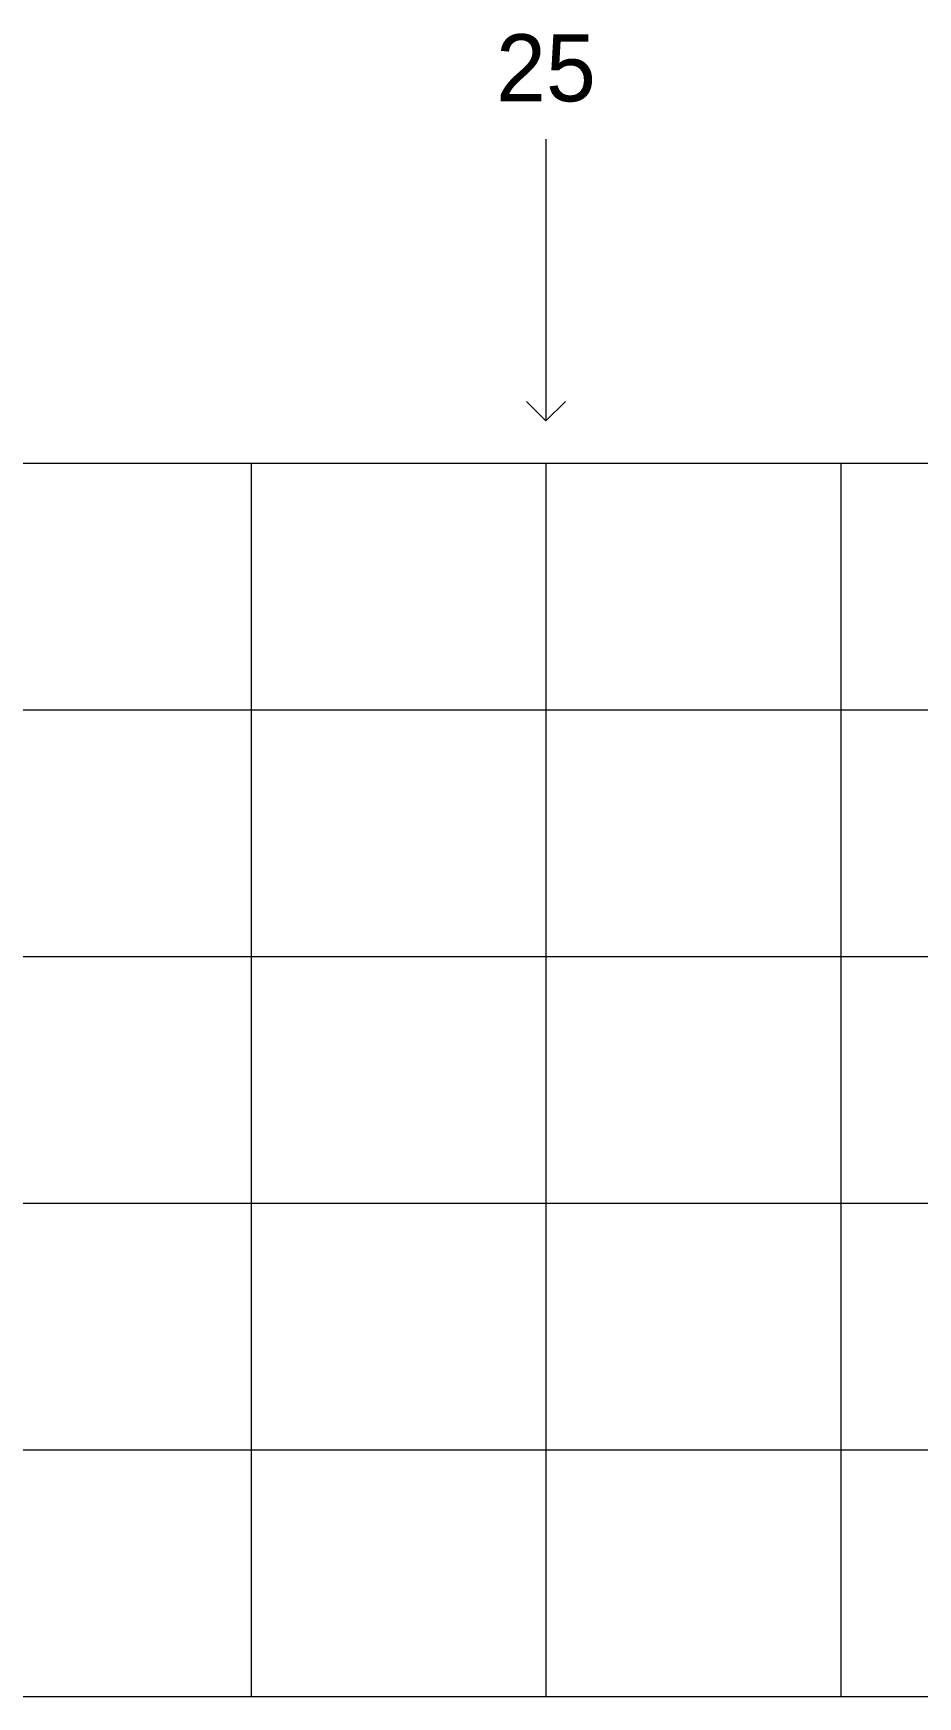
# Model space of a CAD drawing. Header units: millimetres. Extents: x 0 to 437400, y -4782 to 73710.
# Drawn here: x 53706 to 65858, y 0 to 22860 of the extents above; entities that cross this region are included whole.
import ezdxf
from ezdxf.enums import TextEntityAlignment as Align

# ---------------------------------------------------------------- set-up
doc = ezdxf.new("R2010")
doc.units = ezdxf.units.MM
doc.header["$LTSCALE"] = 10
doc.header["$MEASUREMENT"] = 0
doc.layers.add('S-DETL-GRID', color=62, linetype='Continuous', lineweight=9, plot=False)

msp = doc.modelspace()

# ---------------------------------------------------------------- linework, layer by layer
at = {"layer": 'S-DETL-GRID'}
for p, q in [((56700, 16950), (56700, 0)), ((60750, 16950), (60750, 0)), ((64800, 16950), (64800, 0)), ((72900, 13560), (48600, 13560)), ((72900, 10170), (48600, 10170)), ((72900, 6780), (48600, 6780)), ((72900, 3390), (48600, 3390))]:
    msp.add_line(p, q, dxfattribs=at)
for points in [[(60750, 21404.4), (60750, 17532.3), (60483.2, 17799)], [(60750, 21404.4), (60750, 17532.3), (61016.8, 17799)]]:
    msp.add_lwpolyline(points, dxfattribs=at)
msp.add_lwpolyline([(48600, 16950), (72900, 16950), (72900, 0), (48600, 0)], close=True, dxfattribs=at)

# ---------------------------------------------------------------- texts
msp.add_text('25', height=921.78, dxfattribs=at).set_placement((60750, 21924.4), align=Align.CENTER)

doc.saveas('drawing.dxf')
